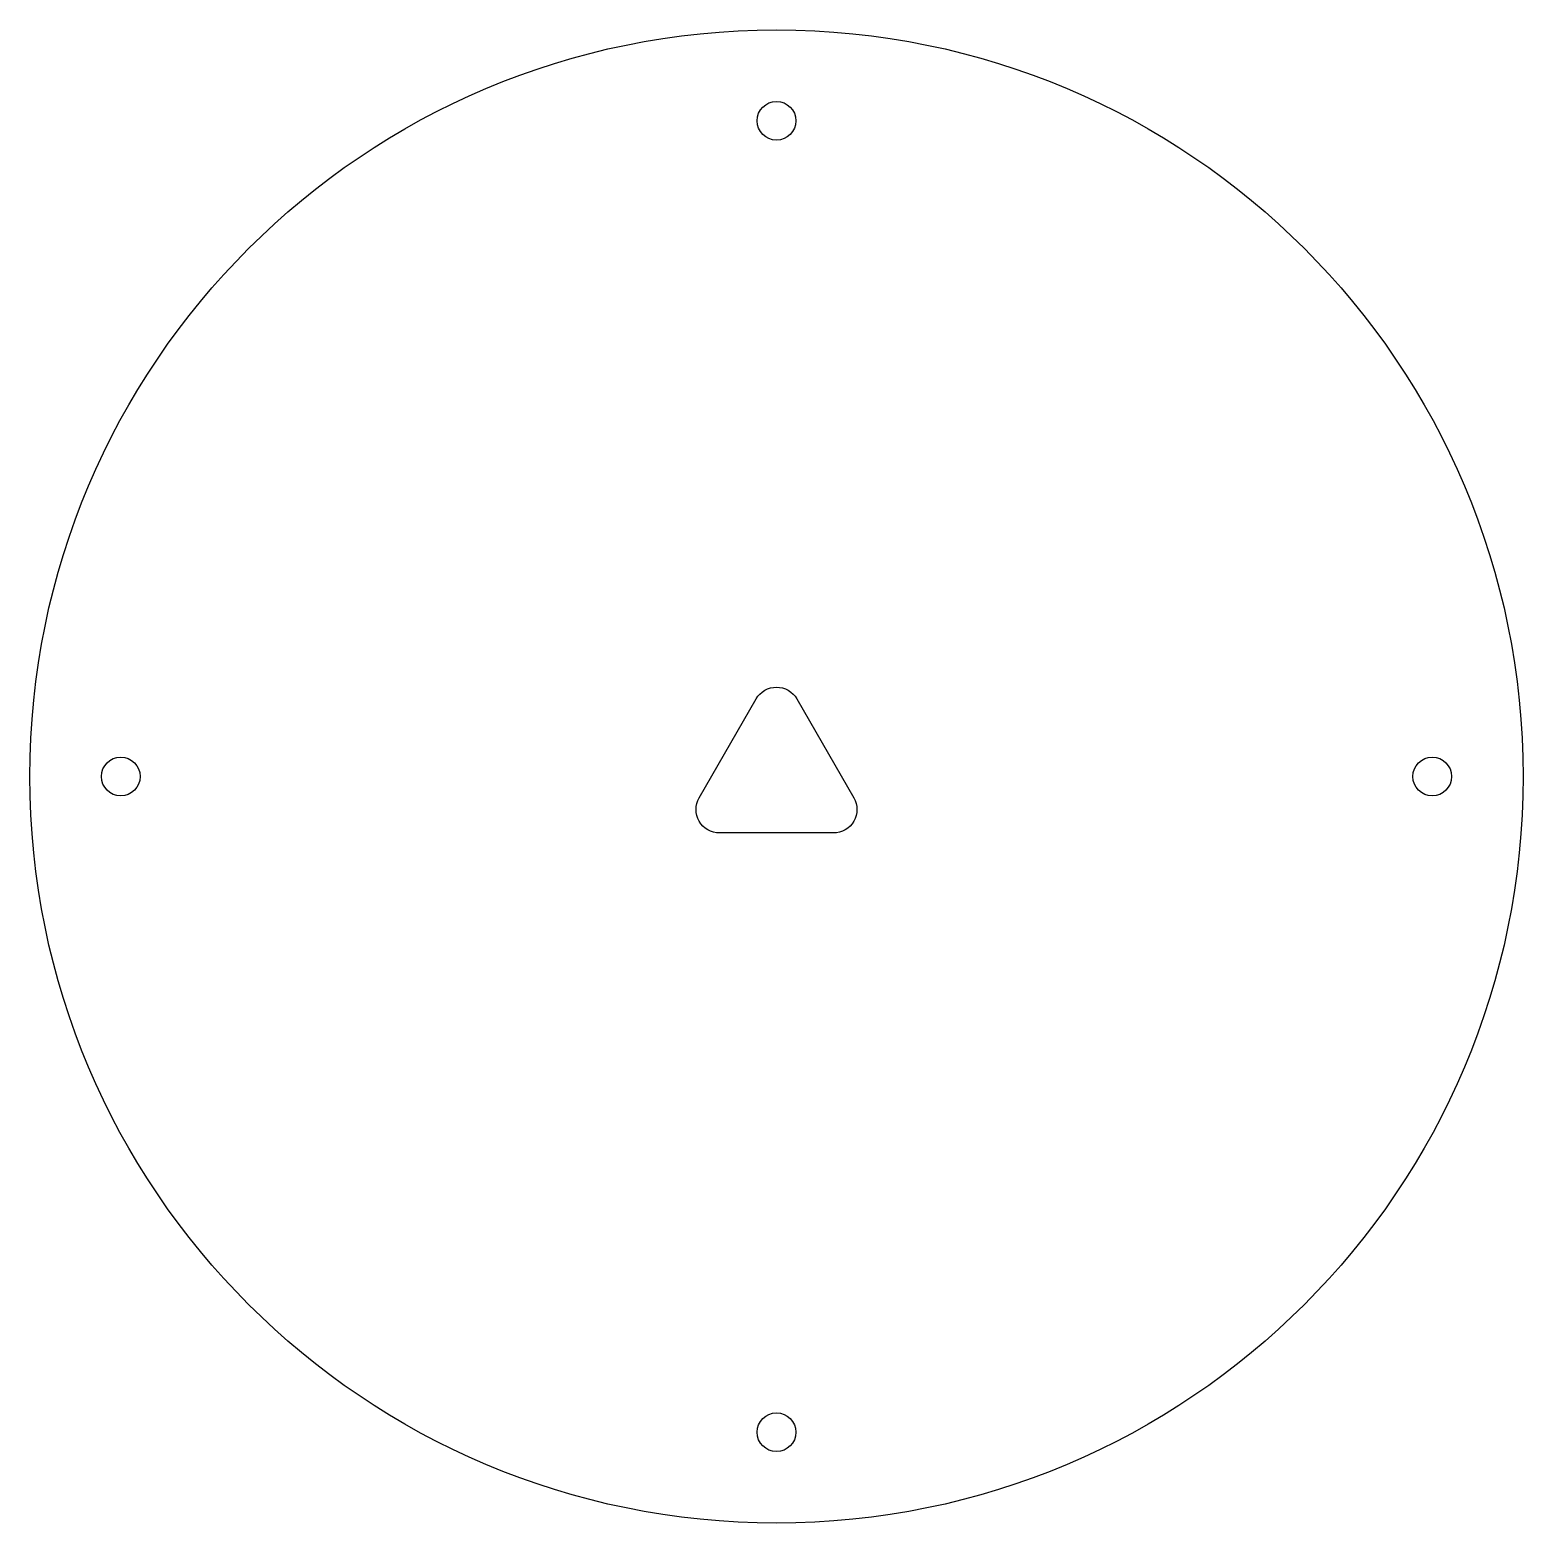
# Model space of a CAD drawing. Header units: inches. Extents: x -0.63 to 4.38, y -2.5 to 2.5.
import ezdxf

# ---------------------------------------------------------------- set-up
doc = ezdxf.new("R2010")
doc.units = ezdxf.units.IN
doc.layers.get('0').update_dxf_attribs({"linetype": 'CONTINUOUS'})

msp = doc.modelspace()

# ---------------------------------------------------------------- linework, layer by layer
for points in [[(2.1345, -0.0711, -0.57735), (2.0663, -0.1892), (1.6837, -0.1892, -0.57735), (1.6155, -0.0711), (1.8068, 0.2603, -0.57735), (1.9432, 0.2603)], [(1.8068, 0.2603, -0.57735), (1.9432, 0.2603), (2.1345, -0.0711, -0.57735), (2.0663, -0.1892), (1.6837, -0.1892, -0.57735), (1.6155, -0.0711)]]:
    msp.add_lwpolyline(points, format="xyb", close=True)
for centre, radius in [((1.875, 0), 2.505), ((1.875, 0), 2.505), ((1.875, 0), 2.505), ((1.875, 0), 2.505), ((1.875, 0), 2.505), ((1.875, 2.2), 0.065), ((1.875, 2.2), 0.065), ((-0.325, 0), 0.065), ((-0.325, 0), 0.065), ((4.075, 0), 0.065), ((4.075, 0), 0.065), ((1.875, -2.2), 0.065), ((1.875, -2.2), 0.065)]:
    msp.add_circle(centre, radius)

doc.saveas('drawing.dxf')
